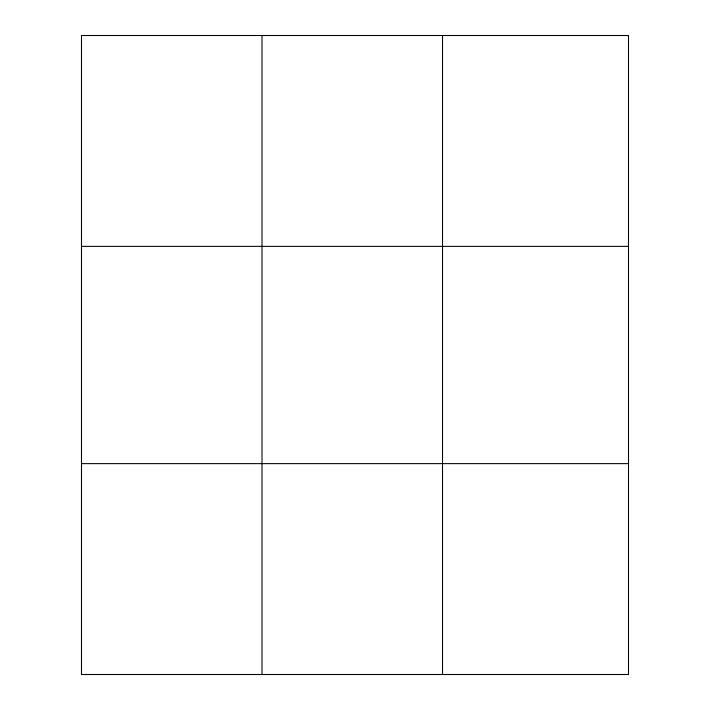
<?xml version="1.0" encoding="UTF-8"?>
<svg xmlns="http://www.w3.org/2000/svg" width="710" height="710" viewBox="0 0 710 710"><rect width="100%" height="100%" fill="white"/><g stroke="black" fill="none" stroke-linecap="round" stroke-linejoin="round"><path stroke-width="1.06" d="M262.008 674.5L262.008 35.5M442.525 674.5L442.525 35.5M81.49 246.37L628.51 246.37M81.49 463.63L628.51 463.63M628.51 632.326L628.51 674.5L81.49 674.5L81.49 35.5L628.51 35.5L628.51 632.326"/></g></svg>
